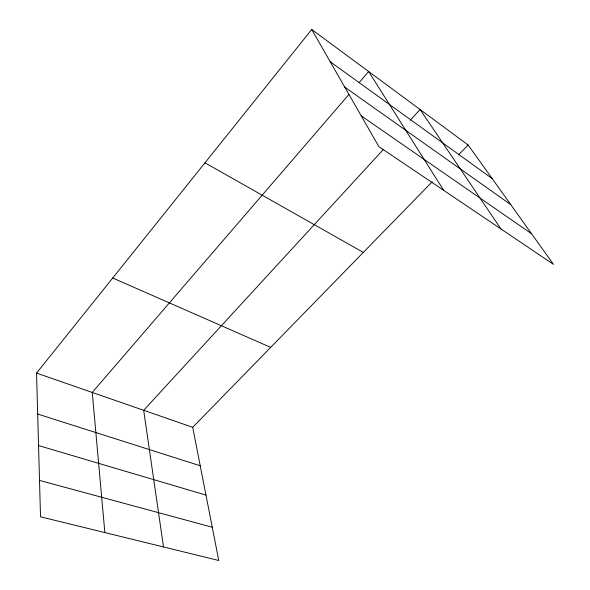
<?xml version="1.0" encoding="UTF-8"?>
<svg xmlns="http://www.w3.org/2000/svg" width="590" height="590" viewBox="0 0 590 590"><rect width="100%" height="100%" fill="white"/><g stroke="black" fill="none" stroke-linecap="round" stroke-linejoin="round"><path stroke-width="0.89" d="M432.256 181.764L192.701 427.315L218.772 560.5L40.518 516.811L36.551 373.101L311.734 29.5L468.136 144.985L553.45 264.364L378.854 146.622L311.734 29.5M348.956 94.415L92.254 392.439L104.85 532.578M359.104 82.63L368.662 71.538L443.65 190.319M383.581 149.248L143.68 410.301L163.511 546.96M410.19 120.286L420.095 109.511L500.954 228.964M458.526 154.838L468.136 144.985M39.515 480.422L212.26 527.231M38.549 445.568L205.969 495.091M37.686 414.055L200.231 465.768M36.551 373.101L192.701 427.315M112.712 278.008L270.685 347.385M204.966 162.818L363.329 252.417M361.228 115.861L531.546 233.721M344.759 87.128L510.77 204.642M330.201 61.721L492.134 178.564"/></g></svg>
